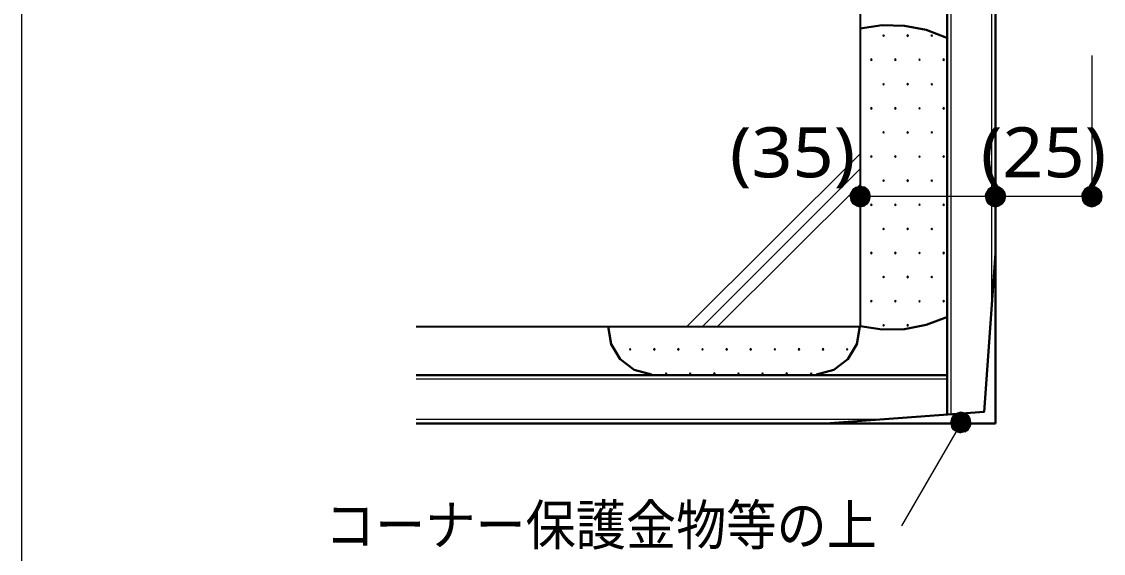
# Model space of a CAD drawing. Header units: millimetres. Extents: x 0 to 420, y 0 to 297.
# Drawn here: x 210.2 to 266.2, y 186.9 to 214.5 of the extents above; entities that cross this region are included whole.
import ezdxf
from ezdxf.enums import TextEntityAlignment as Align

# ---------------------------------------------------------------- set-up
doc = ezdxf.new("R2010")
doc.units = ezdxf.units.MM
doc.styles.add('kst32b', font='NotoSansJP-Variable.ttf')

msp = doc.modelspace()

# ---------------------------------------------------------------- hatches: boundary and pattern name
for points in [[(254.804, 213.783), (254.783, 213.762), (254.762, 213.741), (254.783, 213.72), (254.804, 213.699), (254.825, 213.72), (254.847, 213.741), (254.825, 213.762), (254.804, 213.783)], [(256.053, 213.783), (256.032, 213.762), (256.011, 213.741), (256.032, 213.72), (256.053, 213.699), (256.074, 213.72), (256.096, 213.741), (256.074, 213.762), (256.053, 213.783)], [(257.302, 213.783), (257.281, 213.762), (257.26, 213.741), (257.281, 213.72), (257.302, 213.699), (257.323, 213.72), (257.344, 213.741), (257.323, 213.762), (257.302, 213.783)], [(254.169, 212.534), (254.148, 212.513), (254.127, 212.492), (254.148, 212.471), (254.169, 212.45), (254.191, 212.471), (254.212, 212.492), (254.191, 212.513), (254.169, 212.534)], [(255.418, 212.534), (255.397, 212.513), (255.376, 212.492), (255.397, 212.471), (255.418, 212.45), (255.439, 212.471), (255.461, 212.492), (255.439, 212.513), (255.418, 212.534)], [(256.667, 212.534), (256.646, 212.513), (256.625, 212.492), (256.646, 212.471), (256.667, 212.45), (256.688, 212.471), (256.709, 212.492), (256.688, 212.513), (256.667, 212.534)], [(257.916, 212.534), (257.895, 212.513), (257.873, 212.492), (257.895, 212.471), (257.916, 212.45), (257.937, 212.471), (257.958, 212.492), (257.937, 212.513), (257.916, 212.534)], [(254.804, 211.264), (254.783, 211.243), (254.762, 211.222), (254.783, 211.201), (254.804, 211.18), (254.825, 211.201), (254.847, 211.222), (254.825, 211.243), (254.804, 211.264)], [(256.053, 211.264), (256.032, 211.243), (256.011, 211.222), (256.032, 211.201), (256.053, 211.18), (256.074, 211.201), (256.096, 211.222), (256.074, 211.243), (256.053, 211.264)], [(257.302, 211.264), (257.281, 211.243), (257.26, 211.222), (257.281, 211.201), (257.302, 211.18), (257.323, 211.201), (257.344, 211.222), (257.323, 211.243), (257.302, 211.264)], [(254.169, 210.016), (254.148, 209.995), (254.127, 209.973), (254.148, 209.952), (254.169, 209.931), (254.191, 209.952), (254.212, 209.973), (254.191, 209.995), (254.169, 210.016)], [(255.418, 210.016), (255.397, 209.995), (255.376, 209.973), (255.397, 209.952), (255.418, 209.931), (255.439, 209.952), (255.461, 209.973), (255.439, 209.995), (255.418, 210.016)], [(256.667, 210.016), (256.646, 209.995), (256.625, 209.973), (256.646, 209.952), (256.667, 209.931), (256.688, 209.952), (256.709, 209.973), (256.688, 209.995), (256.667, 210.016)], [(257.916, 210.016), (257.895, 209.995), (257.873, 209.973), (257.895, 209.952), (257.916, 209.931), (257.937, 209.952), (257.958, 209.973), (257.937, 209.995), (257.916, 210.016)], [(254.804, 208.767), (254.783, 208.746), (254.762, 208.724), (254.783, 208.703), (254.804, 208.682), (254.825, 208.703), (254.847, 208.724), (254.825, 208.746), (254.804, 208.767)], [(256.053, 208.767), (256.032, 208.746), (256.011, 208.724), (256.032, 208.703), (256.053, 208.682), (256.074, 208.703), (256.096, 208.724), (256.074, 208.746), (256.053, 208.767)], [(257.302, 208.767), (257.281, 208.746), (257.26, 208.724), (257.281, 208.703), (257.302, 208.682), (257.323, 208.703), (257.344, 208.724), (257.323, 208.746), (257.302, 208.767)], [(254.169, 207.518), (254.148, 207.497), (254.127, 207.476), (254.148, 207.454), (254.169, 207.433), (254.191, 207.454), (254.212, 207.476), (254.191, 207.497), (254.169, 207.518)], [(255.418, 207.518), (255.397, 207.497), (255.376, 207.476), (255.397, 207.454), (255.418, 207.433), (255.439, 207.454), (255.461, 207.476), (255.439, 207.497), (255.418, 207.518)], [(256.667, 207.518), (256.646, 207.497), (256.625, 207.476), (256.646, 207.454), (256.667, 207.433), (256.688, 207.454), (256.709, 207.476), (256.688, 207.497), (256.667, 207.518)], [(257.916, 207.518), (257.895, 207.497), (257.873, 207.476), (257.895, 207.454), (257.916, 207.433), (257.937, 207.454), (257.958, 207.476), (257.937, 207.497), (257.916, 207.518)], [(254.804, 206.269), (254.783, 206.248), (254.762, 206.227), (254.783, 206.206), (254.804, 206.184), (254.825, 206.206), (254.847, 206.227), (254.825, 206.248), (254.804, 206.269)], [(256.053, 206.269), (256.032, 206.248), (256.011, 206.227), (256.032, 206.206), (256.053, 206.184), (256.074, 206.206), (256.096, 206.227), (256.074, 206.248), (256.053, 206.269)], [(257.302, 206.269), (257.281, 206.248), (257.26, 206.227), (257.281, 206.206), (257.302, 206.184), (257.323, 206.206), (257.344, 206.227), (257.323, 206.248), (257.302, 206.269)], [(254.085, 205.19), (254.127, 205.401), (253.598, 205.401), (254.085, 205.19)], [(261.091, 205.19), (261.133, 205.401), (260.604, 205.401), (261.091, 205.19)], [(266.086, 205.19), (266.129, 205.401), (265.599, 205.401), (266.086, 205.19)], [(254.169, 205.02), (254.148, 204.999), (254.127, 204.978), (254.148, 204.957), (254.169, 204.936), (254.191, 204.957), (254.212, 204.978), (254.191, 204.999), (254.169, 205.02)], [(255.418, 205.02), (255.397, 204.999), (255.376, 204.978), (255.397, 204.957), (255.418, 204.936), (255.439, 204.957), (255.461, 204.978), (255.439, 204.999), (255.418, 205.02)], [(256.667, 205.02), (256.646, 204.999), (256.625, 204.978), (256.646, 204.957), (256.667, 204.936), (256.688, 204.957), (256.709, 204.978), (256.688, 204.999), (256.667, 205.02)], [(257.916, 205.02), (257.895, 204.999), (257.873, 204.978), (257.895, 204.957), (257.916, 204.936), (257.937, 204.957), (257.958, 204.978), (257.937, 204.999), (257.916, 205.02)], [(254.804, 203.771), (254.783, 203.75), (254.762, 203.729), (254.783, 203.708), (254.804, 203.687), (254.825, 203.708), (254.847, 203.729), (254.825, 203.75), (254.804, 203.771)], [(256.053, 203.771), (256.032, 203.75), (256.011, 203.729), (256.032, 203.708), (256.053, 203.687), (256.074, 203.708), (256.096, 203.729), (256.074, 203.75), (256.053, 203.771)], [(257.302, 203.771), (257.281, 203.75), (257.26, 203.729), (257.281, 203.708), (257.302, 203.687), (257.323, 203.708), (257.344, 203.729), (257.323, 203.75), (257.302, 203.771)], [(254.169, 202.523), (254.148, 202.501), (254.127, 202.48), (254.148, 202.459), (254.169, 202.438), (254.191, 202.459), (254.212, 202.48), (254.191, 202.501), (254.169, 202.523)], [(255.418, 202.523), (255.397, 202.501), (255.376, 202.48), (255.397, 202.459), (255.418, 202.438), (255.439, 202.459), (255.461, 202.48), (255.439, 202.501), (255.418, 202.523)], [(256.667, 202.523), (256.646, 202.501), (256.625, 202.48), (256.646, 202.459), (256.667, 202.438), (256.688, 202.459), (256.709, 202.48), (256.688, 202.501), (256.667, 202.523)], [(257.916, 202.523), (257.895, 202.501), (257.873, 202.48), (257.895, 202.459), (257.916, 202.438), (257.937, 202.459), (257.958, 202.48), (257.937, 202.501), (257.916, 202.523)], [(254.804, 201.274), (254.783, 201.253), (254.762, 201.231), (254.783, 201.21), (254.804, 201.189), (254.825, 201.21), (254.847, 201.231), (254.825, 201.253), (254.804, 201.274)], [(256.053, 201.274), (256.032, 201.253), (256.011, 201.231), (256.032, 201.21), (256.053, 201.189), (256.074, 201.21), (256.096, 201.231), (256.074, 201.253), (256.053, 201.274)], [(257.302, 201.274), (257.281, 201.253), (257.26, 201.231), (257.281, 201.21), (257.302, 201.189), (257.323, 201.21), (257.344, 201.231), (257.323, 201.253), (257.302, 201.274)], [(254.169, 200.025), (254.148, 200.004), (254.127, 199.983), (254.148, 199.962), (254.169, 199.94), (254.191, 199.962), (254.212, 199.983), (254.191, 200.004), (254.169, 200.025)], [(255.418, 200.025), (255.397, 200.004), (255.376, 199.983), (255.397, 199.962), (255.418, 199.94), (255.439, 199.962), (255.461, 199.983), (255.439, 200.004), (255.418, 200.025)], [(256.667, 200.025), (256.646, 200.004), (256.625, 199.983), (256.646, 199.962), (256.667, 199.94), (256.688, 199.962), (256.709, 199.983), (256.688, 200.004), (256.667, 200.025)], [(257.916, 200.025), (257.895, 200.004), (257.873, 199.983), (257.895, 199.962), (257.916, 199.94), (257.937, 199.962), (257.958, 199.983), (257.937, 200.004), (257.916, 200.025)], [(254.804, 198.776), (254.783, 198.755), (254.762, 198.734), (254.783, 198.713), (254.804, 198.691), (254.825, 198.713), (254.847, 198.734), (254.825, 198.755), (254.804, 198.776)], [(256.053, 198.776), (256.032, 198.755), (256.011, 198.734), (256.032, 198.713), (256.053, 198.691), (256.074, 198.713), (256.096, 198.734), (256.074, 198.755), (256.053, 198.776)], [(241.681, 197.527), (241.66, 197.506), (241.639, 197.485), (241.66, 197.464), (241.681, 197.443), (241.702, 197.464), (241.723, 197.485), (241.702, 197.506), (241.681, 197.527)], [(242.93, 197.527), (242.909, 197.506), (242.887, 197.485), (242.909, 197.464), (242.93, 197.443), (242.951, 197.464), (242.972, 197.485), (242.951, 197.506), (242.93, 197.527)], [(244.179, 197.527), (244.157, 197.506), (244.136, 197.485), (244.157, 197.464), (244.179, 197.443), (244.2, 197.464), (244.221, 197.485), (244.2, 197.506), (244.179, 197.527)], [(245.428, 197.527), (245.406, 197.506), (245.385, 197.485), (245.406, 197.464), (245.428, 197.443), (245.449, 197.464), (245.47, 197.485), (245.449, 197.506), (245.428, 197.527)], [(246.676, 197.527), (246.655, 197.506), (246.634, 197.485), (246.655, 197.464), (246.676, 197.443), (246.698, 197.464), (246.719, 197.485), (246.698, 197.506), (246.676, 197.527)], [(247.925, 197.527), (247.904, 197.506), (247.883, 197.485), (247.904, 197.464), (247.925, 197.443), (247.946, 197.464), (247.968, 197.485), (247.946, 197.506), (247.925, 197.527)], [(249.174, 197.527), (249.153, 197.506), (249.132, 197.485), (249.153, 197.464), (249.174, 197.443), (249.195, 197.464), (249.216, 197.485), (249.195, 197.506), (249.174, 197.527)], [(250.423, 197.527), (250.402, 197.506), (250.38, 197.485), (250.402, 197.464), (250.423, 197.443), (250.444, 197.464), (250.465, 197.485), (250.444, 197.506), (250.423, 197.527)], [(251.672, 197.527), (251.65, 197.506), (251.629, 197.485), (251.65, 197.464), (251.672, 197.443), (251.693, 197.464), (251.714, 197.485), (251.693, 197.506), (251.672, 197.527)], [(252.921, 197.527), (252.899, 197.506), (252.878, 197.485), (252.899, 197.464), (252.921, 197.443), (252.942, 197.464), (252.963, 197.485), (252.942, 197.506), (252.921, 197.527)], [(243.544, 196.279), (243.523, 196.257), (243.501, 196.236), (243.523, 196.215), (243.544, 196.194), (243.565, 196.215), (243.586, 196.236), (243.565, 196.257), (243.544, 196.279)], [(244.793, 196.279), (244.771, 196.257), (244.75, 196.236), (244.771, 196.215), (244.793, 196.194), (244.814, 196.215), (244.835, 196.236), (244.814, 196.257), (244.793, 196.279)], [(246.041, 196.279), (246.02, 196.257), (245.999, 196.236), (246.02, 196.215), (246.041, 196.194), (246.062, 196.215), (246.084, 196.236), (246.062, 196.257), (246.041, 196.279)], [(247.29, 196.279), (247.269, 196.257), (247.248, 196.236), (247.269, 196.215), (247.29, 196.194), (247.311, 196.215), (247.332, 196.236), (247.311, 196.257), (247.29, 196.279)], [(248.539, 196.279), (248.518, 196.257), (248.497, 196.236), (248.518, 196.215), (248.539, 196.194), (248.56, 196.215), (248.581, 196.236), (248.56, 196.257), (248.539, 196.279)], [(249.788, 196.279), (249.767, 196.257), (249.746, 196.236), (249.767, 196.215), (249.788, 196.194), (249.809, 196.215), (249.83, 196.236), (249.809, 196.257), (249.788, 196.279)], [(251.058, 196.279), (251.037, 196.257), (251.016, 196.236), (251.037, 196.215), (251.058, 196.194), (251.079, 196.215), (251.1, 196.236), (251.079, 196.257), (251.058, 196.279)], [(258.318, 193.908), (258.276, 193.696), (258.805, 193.696), (258.318, 193.908)]]:
    msp.add_hatch(color=7).paths.add_polyline_path(points)
h = msp.add_hatch(color=7)
h.paths.add_polyline_path([(253.217, 205.761), (253.111, 205.592), (253.598, 205.401), (253.217, 205.761)])
h.paths.add_polyline_path([(253.111, 205.592), (253.598, 205.401), (253.069, 205.401), (253.111, 205.592)])
h.paths.add_polyline_path([(253.598, 205.401), (253.069, 205.401), (253.111, 205.19), (253.598, 205.401)])
h = msp.add_hatch(color=7)
h.paths.add_polyline_path([(253.81, 205.888), (253.598, 205.93), (253.598, 205.401), (253.81, 205.888)])
h.paths.add_polyline_path([(253.598, 205.93), (253.598, 205.401), (253.407, 205.888), (253.598, 205.93)])
h.paths.add_polyline_path([(253.598, 205.401), (253.407, 205.888), (253.217, 205.761), (253.598, 205.401)])
h = msp.add_hatch(color=7)
h.paths.add_polyline_path([(254.127, 205.401), (254.085, 205.592), (253.598, 205.401), (254.127, 205.401)])
h.paths.add_polyline_path([(254.085, 205.592), (253.598, 205.401), (253.979, 205.761), (254.085, 205.592)])
h.paths.add_polyline_path([(253.598, 205.401), (253.979, 205.761), (253.81, 205.888), (253.598, 205.401)])
h = msp.add_hatch(color=7)
h.paths.add_polyline_path([(260.223, 205.761), (260.117, 205.592), (260.604, 205.401), (260.223, 205.761)])
h.paths.add_polyline_path([(260.117, 205.592), (260.604, 205.401), (260.075, 205.401), (260.117, 205.592)])
h.paths.add_polyline_path([(260.604, 205.401), (260.075, 205.401), (260.117, 205.19), (260.604, 205.401)])
h = msp.add_hatch(color=7)
h.paths.add_polyline_path([(260.795, 205.888), (260.604, 205.93), (260.604, 205.401), (260.795, 205.888)])
h.paths.add_polyline_path([(260.604, 205.93), (260.604, 205.401), (260.392, 205.888), (260.604, 205.93)])
h.paths.add_polyline_path([(260.604, 205.401), (260.392, 205.888), (260.223, 205.761), (260.604, 205.401)])
h = msp.add_hatch(color=7)
h.paths.add_polyline_path([(261.133, 205.401), (261.091, 205.592), (260.604, 205.401), (261.133, 205.401)])
h.paths.add_polyline_path([(261.091, 205.592), (260.604, 205.401), (260.964, 205.761), (261.091, 205.592)])
h.paths.add_polyline_path([(260.604, 205.401), (260.964, 205.761), (260.795, 205.888), (260.604, 205.401)])
h = msp.add_hatch(color=7)
h.paths.add_polyline_path([(265.218, 205.761), (265.112, 205.592), (265.599, 205.401), (265.218, 205.761)])
h.paths.add_polyline_path([(265.112, 205.592), (265.599, 205.401), (265.07, 205.401), (265.112, 205.592)])
h.paths.add_polyline_path([(265.599, 205.401), (265.07, 205.401), (265.112, 205.19), (265.599, 205.401)])
h = msp.add_hatch(color=7)
h.paths.add_polyline_path([(265.79, 205.888), (265.599, 205.93), (265.599, 205.401), (265.79, 205.888)])
h.paths.add_polyline_path([(265.599, 205.93), (265.599, 205.401), (265.388, 205.888), (265.599, 205.93)])
h.paths.add_polyline_path([(265.599, 205.401), (265.388, 205.888), (265.218, 205.761), (265.599, 205.401)])
h = msp.add_hatch(color=7)
h.paths.add_polyline_path([(266.129, 205.401), (266.086, 205.592), (265.599, 205.401), (266.129, 205.401)])
h.paths.add_polyline_path([(266.086, 205.592), (265.599, 205.401), (265.98, 205.761), (266.086, 205.592)])
h.paths.add_polyline_path([(265.599, 205.401), (265.98, 205.761), (265.79, 205.888), (265.599, 205.401)])
h = msp.add_hatch(color=7)
h.paths.add_polyline_path([(253.111, 205.19), (253.217, 205.02), (253.598, 205.401), (253.111, 205.19)])
h.paths.add_polyline_path([(253.217, 205.02), (253.598, 205.401), (253.407, 204.914), (253.217, 205.02)])
h.paths.add_polyline_path([(253.598, 205.401), (253.407, 204.914), (253.598, 204.872), (253.598, 205.401)])
h = msp.add_hatch(color=7)
h.paths.add_polyline_path([(253.598, 204.872), (253.81, 204.914), (253.598, 205.401), (253.598, 204.872)])
h.paths.add_polyline_path([(253.81, 204.914), (253.598, 205.401), (253.979, 205.02), (253.81, 204.914)])
h.paths.add_polyline_path([(253.598, 205.401), (253.979, 205.02), (254.085, 205.19), (253.598, 205.401)])
h = msp.add_hatch(color=7)
h.paths.add_polyline_path([(260.117, 205.19), (260.223, 205.02), (260.604, 205.401), (260.117, 205.19)])
h.paths.add_polyline_path([(260.223, 205.02), (260.604, 205.401), (260.392, 204.914), (260.223, 205.02)])
h.paths.add_polyline_path([(260.604, 205.401), (260.392, 204.914), (260.604, 204.872), (260.604, 205.401)])
h = msp.add_hatch(color=7)
h.paths.add_polyline_path([(260.604, 204.872), (260.795, 204.914), (260.604, 205.401), (260.604, 204.872)])
h.paths.add_polyline_path([(260.795, 204.914), (260.604, 205.401), (260.964, 205.02), (260.795, 204.914)])
h.paths.add_polyline_path([(260.604, 205.401), (260.964, 205.02), (261.091, 205.19), (260.604, 205.401)])
h = msp.add_hatch(color=7)
h.paths.add_polyline_path([(265.112, 205.19), (265.218, 205.02), (265.599, 205.401), (265.112, 205.19)])
h.paths.add_polyline_path([(265.218, 205.02), (265.599, 205.401), (265.388, 204.914), (265.218, 205.02)])
h.paths.add_polyline_path([(265.599, 205.401), (265.388, 204.914), (265.599, 204.872), (265.599, 205.401)])
h = msp.add_hatch(color=7)
h.paths.add_polyline_path([(265.599, 204.872), (265.79, 204.914), (265.599, 205.401), (265.599, 204.872)])
h.paths.add_polyline_path([(265.79, 204.914), (265.599, 205.401), (265.98, 205.02), (265.79, 204.914)])
h.paths.add_polyline_path([(265.599, 205.401), (265.98, 205.02), (266.086, 205.19), (265.599, 205.401)])
h = msp.add_hatch(color=7)
h.paths.add_polyline_path([(258.805, 194.225), (258.614, 194.183), (258.805, 193.696), (258.805, 194.225)])
h.paths.add_polyline_path([(258.614, 194.183), (258.805, 193.696), (258.424, 194.077), (258.614, 194.183)])
h.paths.add_polyline_path([(258.805, 193.696), (258.424, 194.077), (258.318, 193.908), (258.805, 193.696)])
h = msp.add_hatch(color=7)
h.paths.add_polyline_path([(259.292, 193.908), (259.186, 194.077), (258.805, 193.696), (259.292, 193.908)])
h.paths.add_polyline_path([(259.186, 194.077), (258.805, 193.696), (259.016, 194.183), (259.186, 194.077)])
h.paths.add_polyline_path([(258.805, 193.696), (259.016, 194.183), (258.805, 194.225), (258.805, 193.696)])
h = msp.add_hatch(color=7)
h.paths.add_polyline_path([(259.186, 193.315), (259.292, 193.484), (258.805, 193.696), (259.186, 193.315)])
h.paths.add_polyline_path([(259.292, 193.484), (258.805, 193.696), (259.334, 193.696), (259.292, 193.484)])
h.paths.add_polyline_path([(258.805, 193.696), (259.334, 193.696), (259.292, 193.908), (258.805, 193.696)])
h = msp.add_hatch(color=7)
h.paths.add_polyline_path([(258.276, 193.696), (258.318, 193.484), (258.805, 193.696), (258.276, 193.696)])
h.paths.add_polyline_path([(258.318, 193.484), (258.805, 193.696), (258.424, 193.315), (258.318, 193.484)])
h.paths.add_polyline_path([(258.805, 193.696), (258.424, 193.315), (258.614, 193.209), (258.805, 193.696)])
h = msp.add_hatch(color=7)
h.paths.add_polyline_path([(258.614, 193.209), (258.805, 193.167), (258.805, 193.696), (258.614, 193.209)])
h.paths.add_polyline_path([(258.805, 193.167), (258.805, 193.696), (259.016, 193.209), (258.805, 193.167)])
h.paths.add_polyline_path([(258.805, 193.696), (259.016, 193.209), (259.186, 193.315), (258.805, 193.696)])

# ---------------------------------------------------------------- linework, layer by layer
at = {"lineweight": 13}
for points in [[(210.164, 285.983), (210.164, 45.995)], [(258.297, 216.662), (258.297, 194.12)], [(260.392, 216.662), (260.392, 199.665)], [(265.599, 212.704), (265.599, 205.401)], [(253.598, 207.624), (244.623, 198.67)], [(253.598, 206.841), (245.428, 198.67)], [(253.598, 206.036), (246.211, 198.67)], [(265.599, 205.401), (260.604, 205.401), (253.598, 205.401)], [(230.59, 195.961), (258.106, 195.961)], [(230.59, 193.865), (254.593, 193.865)], [(258.805, 193.654), (255.736, 188.341)]]:
    msp.add_lwpolyline(points, dxfattribs=at)
at = {"lineweight": 25}
for points in [[(253.598, 226.462), (253.598, 198.67)], [(230.59, 198.67), (253.598, 198.67)]]:
    msp.add_lwpolyline(points, dxfattribs=at)
at = {"lineweight": 30}
for points in [[(258.106, 216.662), (258.106, 194.12)], [(260.604, 216.662), (260.604, 193.654)], [(258.088, 213.631), (257.008, 214.036), (255.882, 214.252), (254.736, 214.279), (253.594, 214.111)], [(251.799, 193.654), (260.011, 194.246), (260.604, 202.459)], [(253.594, 198.681), (254.736, 198.514), (255.882, 198.54), (257.008, 198.757), (258.088, 199.162)], [(240.539, 198.673), (240.691, 197.748), (241.161, 196.974), (241.883, 196.425), (242.787, 196.179)], [(251.327, 196.179), (252.232, 196.425), (252.953, 196.974), (253.424, 197.748), (253.575, 198.673)], [(230.59, 196.151), (258.106, 196.151)], [(230.59, 193.654), (260.604, 193.654)]]:
    msp.add_lwpolyline(points, dxfattribs=at)
at = {"lineweight": 0}
for points in [[(254.804, 213.783), (254.783, 213.762), (254.762, 213.741), (254.783, 213.72), (254.804, 213.699), (254.825, 213.72), (254.847, 213.741), (254.825, 213.762)], [(256.053, 213.783), (256.032, 213.762), (256.011, 213.741), (256.032, 213.72), (256.053, 213.699), (256.074, 213.72), (256.096, 213.741), (256.074, 213.762)], [(257.302, 213.783), (257.281, 213.762), (257.26, 213.741), (257.281, 213.72), (257.302, 213.699), (257.323, 213.72), (257.344, 213.741), (257.323, 213.762)], [(254.169, 212.534), (254.148, 212.513), (254.127, 212.492), (254.148, 212.471), (254.169, 212.45), (254.191, 212.471), (254.212, 212.492), (254.191, 212.513)], [(255.418, 212.534), (255.397, 212.513), (255.376, 212.492), (255.397, 212.471), (255.418, 212.45), (255.439, 212.471), (255.461, 212.492), (255.439, 212.513)], [(256.667, 212.534), (256.646, 212.513), (256.625, 212.492), (256.646, 212.471), (256.667, 212.45), (256.688, 212.471), (256.709, 212.492), (256.688, 212.513)], [(257.916, 212.534), (257.895, 212.513), (257.873, 212.492), (257.895, 212.471), (257.916, 212.45), (257.937, 212.471), (257.958, 212.492), (257.937, 212.513)], [(254.804, 211.264), (254.783, 211.243), (254.762, 211.222), (254.783, 211.201), (254.804, 211.18), (254.825, 211.201), (254.847, 211.222), (254.825, 211.243)], [(256.053, 211.264), (256.032, 211.243), (256.011, 211.222), (256.032, 211.201), (256.053, 211.18), (256.074, 211.201), (256.096, 211.222), (256.074, 211.243)], [(257.302, 211.264), (257.281, 211.243), (257.26, 211.222), (257.281, 211.201), (257.302, 211.18), (257.323, 211.201), (257.344, 211.222), (257.323, 211.243)], [(254.169, 210.016), (254.148, 209.995), (254.127, 209.973), (254.148, 209.952), (254.169, 209.931), (254.191, 209.952), (254.212, 209.973), (254.191, 209.995)], [(255.418, 210.016), (255.397, 209.995), (255.376, 209.973), (255.397, 209.952), (255.418, 209.931), (255.439, 209.952), (255.461, 209.973), (255.439, 209.995)], [(256.667, 210.016), (256.646, 209.995), (256.625, 209.973), (256.646, 209.952), (256.667, 209.931), (256.688, 209.952), (256.709, 209.973), (256.688, 209.995)], [(257.916, 210.016), (257.895, 209.995), (257.873, 209.973), (257.895, 209.952), (257.916, 209.931), (257.937, 209.952), (257.958, 209.973), (257.937, 209.995)], [(254.804, 208.767), (254.783, 208.746), (254.762, 208.724), (254.783, 208.703), (254.804, 208.682), (254.825, 208.703), (254.847, 208.724), (254.825, 208.746)], [(256.053, 208.767), (256.032, 208.746), (256.011, 208.724), (256.032, 208.703), (256.053, 208.682), (256.074, 208.703), (256.096, 208.724), (256.074, 208.746)], [(257.302, 208.767), (257.281, 208.746), (257.26, 208.724), (257.281, 208.703), (257.302, 208.682), (257.323, 208.703), (257.344, 208.724), (257.323, 208.746)], [(254.169, 207.518), (254.148, 207.497), (254.127, 207.476), (254.148, 207.454), (254.169, 207.433), (254.191, 207.454), (254.212, 207.476), (254.191, 207.497)], [(255.418, 207.518), (255.397, 207.497), (255.376, 207.476), (255.397, 207.454), (255.418, 207.433), (255.439, 207.454), (255.461, 207.476), (255.439, 207.497)], [(256.667, 207.518), (256.646, 207.497), (256.625, 207.476), (256.646, 207.454), (256.667, 207.433), (256.688, 207.454), (256.709, 207.476), (256.688, 207.497)], [(257.916, 207.518), (257.895, 207.497), (257.873, 207.476), (257.895, 207.454), (257.916, 207.433), (257.937, 207.454), (257.958, 207.476), (257.937, 207.497)], [(254.804, 206.269), (254.783, 206.248), (254.762, 206.227), (254.783, 206.206), (254.804, 206.184), (254.825, 206.206), (254.847, 206.227), (254.825, 206.248)], [(256.053, 206.269), (256.032, 206.248), (256.011, 206.227), (256.032, 206.206), (256.053, 206.184), (256.074, 206.206), (256.096, 206.227), (256.074, 206.248)], [(257.302, 206.269), (257.281, 206.248), (257.26, 206.227), (257.281, 206.206), (257.302, 206.184), (257.323, 206.206), (257.344, 206.227), (257.323, 206.248)], [(253.217, 205.761), (253.111, 205.592), (253.598, 205.401)], [(253.598, 205.401), (253.407, 205.888), (253.217, 205.761)], [(253.598, 205.93), (253.598, 205.401), (253.407, 205.888)], [(253.81, 205.888), (253.598, 205.93), (253.598, 205.401)], [(253.598, 205.401), (253.979, 205.761), (253.81, 205.888)], [(254.085, 205.592), (253.598, 205.401), (253.979, 205.761)], [(260.223, 205.761), (260.117, 205.592), (260.604, 205.401)], [(260.604, 205.401), (260.392, 205.888), (260.223, 205.761)], [(260.604, 205.93), (260.604, 205.401), (260.392, 205.888)], [(260.795, 205.888), (260.604, 205.93), (260.604, 205.401)], [(260.604, 205.401), (260.964, 205.761), (260.795, 205.888)], [(261.091, 205.592), (260.604, 205.401), (260.964, 205.761)], [(265.218, 205.761), (265.112, 205.592), (265.599, 205.401)], [(265.599, 205.401), (265.388, 205.888), (265.218, 205.761)], [(265.599, 205.93), (265.599, 205.401), (265.388, 205.888)], [(265.79, 205.888), (265.599, 205.93), (265.599, 205.401)], [(265.599, 205.401), (265.98, 205.761), (265.79, 205.888)], [(266.086, 205.592), (265.599, 205.401), (265.98, 205.761)], [(253.111, 205.592), (253.598, 205.401), (253.069, 205.401)], [(253.598, 205.401), (253.069, 205.401), (253.111, 205.19)], [(253.111, 205.19), (253.217, 205.02), (253.598, 205.401)], [(253.217, 205.02), (253.598, 205.401), (253.407, 204.914)], [(253.598, 205.401), (253.407, 204.914), (253.598, 204.872)], [(254.127, 205.401), (254.085, 205.592), (253.598, 205.401)], [(253.598, 204.872), (253.81, 204.914), (253.598, 205.401)], [(253.81, 204.914), (253.598, 205.401), (253.979, 205.02)], [(253.598, 205.401), (253.979, 205.02), (254.085, 205.19)], [(254.085, 205.19), (254.127, 205.401), (253.598, 205.401)], [(260.117, 205.592), (260.604, 205.401), (260.075, 205.401)], [(260.604, 205.401), (260.075, 205.401), (260.117, 205.19)], [(260.117, 205.19), (260.223, 205.02), (260.604, 205.401)], [(260.223, 205.02), (260.604, 205.401), (260.392, 204.914)], [(260.604, 205.401), (260.392, 204.914), (260.604, 204.872)], [(261.133, 205.401), (261.091, 205.592), (260.604, 205.401)], [(260.604, 204.872), (260.795, 204.914), (260.604, 205.401)], [(260.795, 204.914), (260.604, 205.401), (260.964, 205.02)], [(260.604, 205.401), (260.964, 205.02), (261.091, 205.19)], [(261.091, 205.19), (261.133, 205.401), (260.604, 205.401)], [(265.112, 205.592), (265.599, 205.401), (265.07, 205.401)], [(265.599, 205.401), (265.07, 205.401), (265.112, 205.19)], [(265.112, 205.19), (265.218, 205.02), (265.599, 205.401)], [(265.218, 205.02), (265.599, 205.401), (265.388, 204.914)], [(265.599, 205.401), (265.388, 204.914), (265.599, 204.872)], [(266.129, 205.401), (266.086, 205.592), (265.599, 205.401)], [(265.599, 204.872), (265.79, 204.914), (265.599, 205.401)], [(265.79, 204.914), (265.599, 205.401), (265.98, 205.02)], [(265.599, 205.401), (265.98, 205.02), (266.086, 205.19)], [(266.086, 205.19), (266.129, 205.401), (265.599, 205.401)], [(254.169, 205.02), (254.148, 204.999), (254.127, 204.978), (254.148, 204.957), (254.169, 204.936), (254.191, 204.957), (254.212, 204.978), (254.191, 204.999)], [(255.418, 205.02), (255.397, 204.999), (255.376, 204.978), (255.397, 204.957), (255.418, 204.936), (255.439, 204.957), (255.461, 204.978), (255.439, 204.999)], [(256.667, 205.02), (256.646, 204.999), (256.625, 204.978), (256.646, 204.957), (256.667, 204.936), (256.688, 204.957), (256.709, 204.978), (256.688, 204.999)], [(257.916, 205.02), (257.895, 204.999), (257.873, 204.978), (257.895, 204.957), (257.916, 204.936), (257.937, 204.957), (257.958, 204.978), (257.937, 204.999)], [(254.804, 203.771), (254.783, 203.75), (254.762, 203.729), (254.783, 203.708), (254.804, 203.687), (254.825, 203.708), (254.847, 203.729), (254.825, 203.75)], [(256.053, 203.771), (256.032, 203.75), (256.011, 203.729), (256.032, 203.708), (256.053, 203.687), (256.074, 203.708), (256.096, 203.729), (256.074, 203.75)], [(257.302, 203.771), (257.281, 203.75), (257.26, 203.729), (257.281, 203.708), (257.302, 203.687), (257.323, 203.708), (257.344, 203.729), (257.323, 203.75)], [(254.169, 202.523), (254.148, 202.501), (254.127, 202.48), (254.148, 202.459), (254.169, 202.438), (254.191, 202.459), (254.212, 202.48), (254.191, 202.501)], [(255.418, 202.523), (255.397, 202.501), (255.376, 202.48), (255.397, 202.459), (255.418, 202.438), (255.439, 202.459), (255.461, 202.48), (255.439, 202.501)], [(256.667, 202.523), (256.646, 202.501), (256.625, 202.48), (256.646, 202.459), (256.667, 202.438), (256.688, 202.459), (256.709, 202.48), (256.688, 202.501)], [(257.916, 202.523), (257.895, 202.501), (257.873, 202.48), (257.895, 202.459), (257.916, 202.438), (257.937, 202.459), (257.958, 202.48), (257.937, 202.501)], [(254.804, 201.274), (254.783, 201.253), (254.762, 201.231), (254.783, 201.21), (254.804, 201.189), (254.825, 201.21), (254.847, 201.231), (254.825, 201.253)], [(256.053, 201.274), (256.032, 201.253), (256.011, 201.231), (256.032, 201.21), (256.053, 201.189), (256.074, 201.21), (256.096, 201.231), (256.074, 201.253)], [(257.302, 201.274), (257.281, 201.253), (257.26, 201.231), (257.281, 201.21), (257.302, 201.189), (257.323, 201.21), (257.344, 201.231), (257.323, 201.253)], [(254.169, 200.025), (254.148, 200.004), (254.127, 199.983), (254.148, 199.962), (254.169, 199.94), (254.191, 199.962), (254.212, 199.983), (254.191, 200.004)], [(255.418, 200.025), (255.397, 200.004), (255.376, 199.983), (255.397, 199.962), (255.418, 199.94), (255.439, 199.962), (255.461, 199.983), (255.439, 200.004)], [(256.667, 200.025), (256.646, 200.004), (256.625, 199.983), (256.646, 199.962), (256.667, 199.94), (256.688, 199.962), (256.709, 199.983), (256.688, 200.004)], [(257.916, 200.025), (257.895, 200.004), (257.873, 199.983), (257.895, 199.962), (257.916, 199.94), (257.937, 199.962), (257.958, 199.983), (257.937, 200.004)], [(254.804, 198.776), (254.783, 198.755), (254.762, 198.734), (254.783, 198.713), (254.804, 198.691), (254.825, 198.713), (254.847, 198.734), (254.825, 198.755)], [(256.053, 198.776), (256.032, 198.755), (256.011, 198.734), (256.032, 198.713), (256.053, 198.691), (256.074, 198.713), (256.096, 198.734), (256.074, 198.755)], [(241.681, 197.527), (241.66, 197.506), (241.639, 197.485), (241.66, 197.464), (241.681, 197.443), (241.702, 197.464), (241.723, 197.485), (241.702, 197.506)], [(242.93, 197.527), (242.909, 197.506), (242.887, 197.485), (242.909, 197.464), (242.93, 197.443), (242.951, 197.464), (242.972, 197.485), (242.951, 197.506)], [(244.179, 197.527), (244.157, 197.506), (244.136, 197.485), (244.157, 197.464), (244.179, 197.443), (244.2, 197.464), (244.221, 197.485), (244.2, 197.506)], [(245.428, 197.527), (245.406, 197.506), (245.385, 197.485), (245.406, 197.464), (245.428, 197.443), (245.449, 197.464), (245.47, 197.485), (245.449, 197.506)], [(246.676, 197.527), (246.655, 197.506), (246.634, 197.485), (246.655, 197.464), (246.676, 197.443), (246.698, 197.464), (246.719, 197.485), (246.698, 197.506)], [(247.925, 197.527), (247.904, 197.506), (247.883, 197.485), (247.904, 197.464), (247.925, 197.443), (247.946, 197.464), (247.968, 197.485), (247.946, 197.506)], [(249.174, 197.527), (249.153, 197.506), (249.132, 197.485), (249.153, 197.464), (249.174, 197.443), (249.195, 197.464), (249.216, 197.485), (249.195, 197.506)], [(250.423, 197.527), (250.402, 197.506), (250.38, 197.485), (250.402, 197.464), (250.423, 197.443), (250.444, 197.464), (250.465, 197.485), (250.444, 197.506)], [(251.672, 197.527), (251.65, 197.506), (251.629, 197.485), (251.65, 197.464), (251.672, 197.443), (251.693, 197.464), (251.714, 197.485), (251.693, 197.506)], [(252.921, 197.527), (252.899, 197.506), (252.878, 197.485), (252.899, 197.464), (252.921, 197.443), (252.942, 197.464), (252.963, 197.485), (252.942, 197.506)], [(243.544, 196.279), (243.523, 196.257), (243.501, 196.236), (243.523, 196.215), (243.544, 196.194), (243.565, 196.215), (243.586, 196.236), (243.565, 196.257)], [(244.793, 196.279), (244.771, 196.257), (244.75, 196.236), (244.771, 196.215), (244.793, 196.194), (244.814, 196.215), (244.835, 196.236), (244.814, 196.257)], [(246.041, 196.279), (246.02, 196.257), (245.999, 196.236), (246.02, 196.215), (246.041, 196.194), (246.062, 196.215), (246.084, 196.236), (246.062, 196.257)], [(247.29, 196.279), (247.269, 196.257), (247.248, 196.236), (247.269, 196.215), (247.29, 196.194), (247.311, 196.215), (247.332, 196.236), (247.311, 196.257)], [(248.539, 196.279), (248.518, 196.257), (248.497, 196.236), (248.518, 196.215), (248.539, 196.194), (248.56, 196.215), (248.581, 196.236), (248.56, 196.257)], [(249.788, 196.279), (249.767, 196.257), (249.746, 196.236), (249.767, 196.215), (249.788, 196.194), (249.809, 196.215), (249.83, 196.236), (249.809, 196.257)], [(251.058, 196.279), (251.037, 196.257), (251.016, 196.236), (251.037, 196.215), (251.058, 196.194), (251.079, 196.215), (251.1, 196.236), (251.079, 196.257)], [(258.318, 193.908), (258.276, 193.696), (258.805, 193.696)], [(258.805, 193.696), (258.424, 194.077), (258.318, 193.908)], [(258.614, 194.183), (258.805, 193.696), (258.424, 194.077)], [(258.805, 194.225), (258.614, 194.183), (258.805, 193.696)], [(258.805, 193.696), (259.016, 194.183), (258.805, 194.225)], [(259.186, 194.077), (258.805, 193.696), (259.016, 194.183)], [(259.292, 193.908), (259.186, 194.077), (258.805, 193.696)], [(258.805, 193.696), (259.334, 193.696), (259.292, 193.908)], [(258.276, 193.696), (258.318, 193.484), (258.805, 193.696)], [(258.318, 193.484), (258.805, 193.696), (258.424, 193.315)], [(258.805, 193.696), (258.424, 193.315), (258.614, 193.209)], [(258.614, 193.209), (258.805, 193.167), (258.805, 193.696)], [(258.805, 193.167), (258.805, 193.696), (259.016, 193.209)], [(258.805, 193.696), (259.016, 193.209), (259.186, 193.315)], [(259.186, 193.315), (259.292, 193.484), (258.805, 193.696)], [(259.292, 193.484), (258.805, 193.696), (259.334, 193.696)]]:
    msp.add_lwpolyline(points, close=True, dxfattribs=at)

# ---------------------------------------------------------------- texts
at = {"style": 'kst32b'}
for s, height, p, p2 in [('(35)', 2.5989, (246.846, 206.396), (253.343, 206.396)), ('(25)', 2.5989, (259.842, 206.396), (266.339, 206.396)), ('コーナー保護金物等の上', 2.07913, (225.87, 187.346), (254.458, 187.346))]:
    msp.add_text(s, height=height, dxfattribs=at).set_placement(p, p2, align=Align.FIT)

doc.saveas('drawing.dxf')
